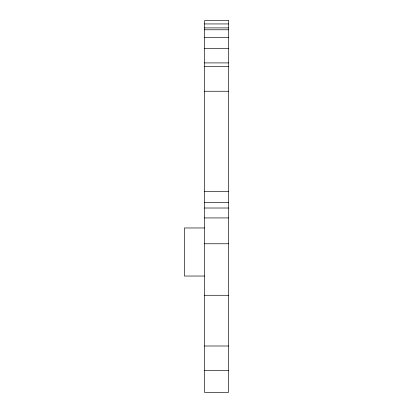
<?xml version="1.0" encoding="UTF-8"?>
<svg xmlns="http://www.w3.org/2000/svg" width="413" height="413" viewBox="0 0 413 413"><rect width="100%" height="100%" fill="white"/><g stroke="black" fill="none" stroke-linecap="round" stroke-linejoin="round"><path stroke-width="0.62" d="M204.497 23.939L228.534 23.939M204.497 27.893L228.534 27.893M204.497 29.777L228.534 29.777M204.497 37.521L228.534 37.521M204.497 48.564L228.534 48.564M204.497 62.91L228.534 62.91M204.497 66.364L228.534 66.364M204.497 91.258L228.534 91.258M204.497 191.451L228.534 191.451M204.497 202.36L228.534 202.36M204.497 208.013L228.534 208.013M204.497 217.93L228.534 217.93M204.497 227.971L184.466 227.971L184.466 276.039L204.497 276.039M204.497 243.768L228.534 243.768M204.497 295.285L228.534 295.285M204.497 346.001L228.534 346.001M204.497 370.378L228.534 370.378M228.534 20.65L204.497 20.65L204.497 392.35L228.534 392.35L228.534 20.65"/></g></svg>
